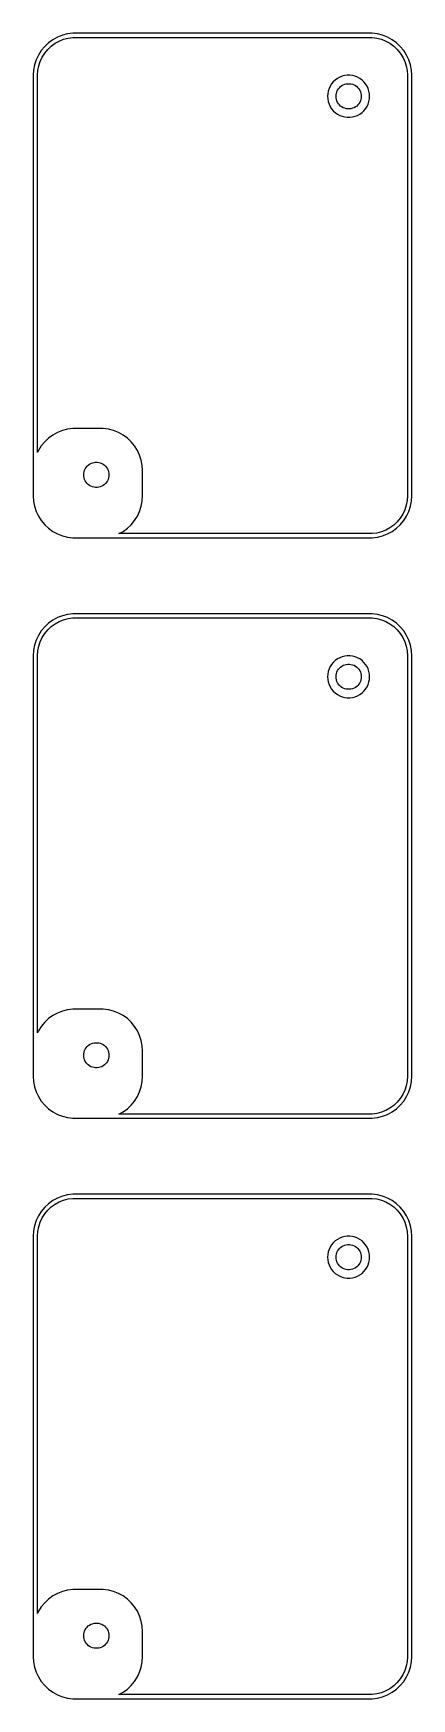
# Model space of a CAD drawing. Header units: metres. Extents: x -22 to 22, y 246 to 582.
# Drawn here: x -22.5 to 22.5, y 384 to 582 of the extents above; entities that cross this region are included whole.
import ezdxf

# ---------------------------------------------------------------- set-up
doc = ezdxf.new("R2010")
doc.units = ezdxf.units.M

msp = doc.modelspace()

# ---------------------------------------------------------------- linework, layer by layer
for p, q in [((-21.1448, 580.423), (-21.5451, 579.939)), ((-20.6871, 580.853), (-21.1448, 580.423)), ((-20.7803, 580.08), (-20.3684, 580.467)), ((-20.1791, 581.222), (-20.6871, 580.853)), ((-20.3684, 580.467), (-19.9112, 580.799)), ((-19.6289, 581.524), (-20.1791, 581.222)), ((-19.9112, 580.799), (-19.416, 581.072)), ((-19.0451, 581.755), (-19.6289, 581.524)), ((-19.416, 581.072), (-18.8906, 581.28)), ((-18.4369, 581.911), (-19.0451, 581.755)), ((-18.8906, 581.28), (-18.3432, 581.42)), ((-17.8139, 581.99), (-18.4369, 581.911)), ((-18.3432, 581.42), (-17.7825, 581.491)), ((17.8139, 581.99), (-17.8139, 581.99)), ((-17.7825, 581.491), (17.7825, 581.491)), ((17.7825, 581.491), (18.3432, 581.42)), ((18.4369, 581.911), (17.8139, 581.99)), ((18.3432, 581.42), (18.8906, 581.28)), ((19.0451, 581.755), (18.4369, 581.911)), ((18.8906, 581.28), (19.416, 581.072)), ((19.6289, 581.524), (19.0451, 581.755)), ((19.416, 581.072), (19.9112, 580.799)), ((20.1791, 581.222), (19.6289, 581.524)), ((19.9112, 580.799), (20.3684, 580.467)), ((20.6871, 580.853), (20.1791, 581.222)), ((20.3684, 580.467), (20.7803, 580.08)), ((21.1448, 580.423), (20.6871, 580.853)), ((21.5451, 579.939), (21.1448, 580.423)), ((-22.3429, 578.243), (-22.4606, 577.627)), ((-22.1489, 578.841), (-22.3429, 578.243)), ((-21.8815, 579.409), (-22.1489, 578.841)), ((-21.9645, 577.564), (-21.8586, 578.119)), ((-21.5451, 579.939), (-21.8815, 579.409)), ((-21.8586, 578.119), (-21.684, 578.657)), ((-21.684, 578.657), (-21.4434, 579.168)), ((-21.4434, 579.168), (-21.1406, 579.645)), ((-21.1406, 579.645), (-20.7803, 580.08)), ((20.7803, 580.08), (21.1406, 579.645)), ((21.1406, 579.645), (21.4434, 579.168)), ((21.4434, 579.168), (21.684, 578.657)), ((21.8815, 579.409), (21.5451, 579.939)), ((21.684, 578.657), (21.8586, 578.119)), ((21.8586, 578.119), (21.9645, 577.564)), ((22.1489, 578.841), (21.8815, 579.409)), ((22.3429, 578.243), (22.1489, 578.841)), ((22.4606, 577.627), (22.3429, 578.243)), ((-22.4606, 577.627), (-22.5, 577)), ((-22.5, 577), (-22.5, 527)), ((-22, 577), (-21.9645, 577.564)), ((-22, 532.157), (-22, 577)), ((13.1776, 576.211), (12.9774, 575.969)), ((13.4064, 576.426), (13.1776, 576.211)), ((13.6604, 576.611), (13.4064, 576.426)), ((13.9355, 576.762), (13.6604, 576.611)), ((14.2274, 576.878), (13.9355, 576.762)), ((14.5315, 576.956), (14.2274, 576.878)), ((14.843, 576.995), (14.5315, 576.956)), ((15.157, 576.995), (14.843, 576.995)), ((15.4684, 576.956), (15.157, 576.995)), ((15.7725, 576.878), (15.4684, 576.956)), ((16.0644, 576.762), (15.7725, 576.878)), ((16.3396, 576.611), (16.0644, 576.762)), ((16.5936, 576.426), (16.3396, 576.611)), ((16.8224, 576.211), (16.5936, 576.426)), ((17.0225, 575.969), (16.8224, 576.211)), ((21.9645, 577.564), (22, 577)), ((22, 577), (22, 527)), ((22.5, 577), (22.4606, 577.627)), ((22.5, 527), (22.5, 577)), ((12.5197, 574.813), (12.5, 574.5)), ((12.5, 574.5), (12.5197, 574.187)), ((12.5785, 575.122), (12.5197, 574.813)), ((12.5197, 574.187), (12.5785, 573.878)), ((12.6756, 575.42), (12.5785, 575.122)), ((12.8092, 575.704), (12.6756, 575.42)), ((12.9774, 575.969), (12.8092, 575.704)), ((13.5, 574.5), (13.5118, 574.688)), ((13.5118, 574.312), (13.5, 574.5)), ((13.5118, 574.688), (13.5471, 574.873)), ((13.5471, 574.127), (13.5118, 574.312)), ((13.5471, 574.873), (13.6053, 575.052)), ((13.6053, 575.052), (13.6855, 575.223)), ((13.6855, 575.223), (13.7865, 575.382)), ((13.7865, 575.382), (13.9065, 575.527)), ((13.9065, 575.527), (14.0439, 575.656)), ((14.0439, 575.656), (14.1963, 575.766)), ((14.1963, 575.766), (14.3613, 575.857)), ((14.3613, 575.857), (14.5365, 575.927)), ((14.5365, 575.927), (14.7189, 575.973)), ((14.7189, 575.973), (14.9058, 575.997)), ((14.9058, 575.997), (15.0942, 575.997)), ((15.0942, 575.997), (15.2811, 575.973)), ((15.2811, 575.973), (15.4635, 575.927)), ((15.4635, 575.927), (15.6387, 575.857)), ((15.6387, 575.857), (15.8037, 575.766)), ((15.8037, 575.766), (15.9561, 575.656)), ((15.9561, 575.656), (16.0934, 575.527)), ((16.0934, 575.527), (16.2135, 575.382)), ((16.2135, 575.382), (16.3145, 575.223)), ((16.3145, 575.223), (16.3947, 575.052)), ((16.3947, 575.052), (16.4529, 574.873)), ((16.4529, 574.873), (16.4882, 574.688)), ((16.4882, 574.312), (16.4529, 574.127)), ((16.4882, 574.688), (16.5, 574.5)), ((16.5, 574.5), (16.4882, 574.312)), ((17.1908, 575.704), (17.0225, 575.969)), ((17.3244, 575.42), (17.1908, 575.704)), ((17.4214, 575.122), (17.3244, 575.42)), ((17.4803, 574.813), (17.4214, 575.122)), ((17.4214, 573.878), (17.4803, 574.187)), ((17.5, 574.5), (17.4803, 574.813)), ((17.4803, 574.187), (17.5, 574.5)), ((12.5785, 573.878), (12.6756, 573.58)), ((12.6756, 573.58), (12.8092, 573.296)), ((12.8092, 573.296), (12.9774, 573.031)), ((12.9774, 573.031), (13.1776, 572.789)), ((13.1776, 572.789), (13.4064, 572.574)), ((13.4064, 572.574), (13.6604, 572.389)), ((13.6053, 573.948), (13.5471, 574.127)), ((13.6855, 573.777), (13.6053, 573.948)), ((13.6604, 572.389), (13.9355, 572.238)), ((13.7865, 573.618), (13.6855, 573.777)), ((13.9065, 573.473), (13.7865, 573.618)), ((14.0439, 573.344), (13.9065, 573.473)), ((13.9355, 572.238), (14.2274, 572.122)), ((14.1963, 573.234), (14.0439, 573.344)), ((14.3613, 573.143), (14.1963, 573.234)), ((14.5365, 573.073), (14.3613, 573.143)), ((14.7189, 573.027), (14.5365, 573.073)), ((14.9058, 573.003), (14.7189, 573.027)), ((15.0942, 573.003), (14.9058, 573.003)), ((15.2811, 573.027), (15.0942, 573.003)), ((15.4635, 573.073), (15.2811, 573.027)), ((15.6387, 573.143), (15.4635, 573.073)), ((15.8037, 573.234), (15.6387, 573.143)), ((15.7725, 572.122), (16.0644, 572.238)), ((15.9561, 573.344), (15.8037, 573.234)), ((16.0934, 573.473), (15.9561, 573.344)), ((16.0644, 572.238), (16.3396, 572.389)), ((16.2135, 573.618), (16.0934, 573.473)), ((16.3145, 573.777), (16.2135, 573.618)), ((16.3947, 573.948), (16.3145, 573.777)), ((16.3396, 572.389), (16.5936, 572.574)), ((16.4529, 574.127), (16.3947, 573.948)), ((16.5936, 572.574), (16.8224, 572.789)), ((16.8224, 572.789), (17.0225, 573.031)), ((17.0225, 573.031), (17.1908, 573.296)), ((17.1908, 573.296), (17.3244, 573.58)), ((17.3244, 573.58), (17.4214, 573.878)), ((14.2274, 572.122), (14.5315, 572.044)), ((14.5315, 572.044), (14.843, 572.005)), ((14.843, 572.005), (15.157, 572.005)), ((15.157, 572.005), (15.4684, 572.044)), ((15.4684, 572.044), (15.7725, 572.122)), ((-19.0451, 534.755), (-19.6289, 534.524)), ((-18.4369, 534.911), (-19.0451, 534.755)), ((-17.8139, 534.99), (-18.4369, 534.911)), ((-14.186, 534.99), (-17.8139, 534.99)), ((-13.5631, 534.911), (-14.186, 534.99)), ((-12.9549, 534.755), (-13.5631, 534.911)), ((-12.3711, 534.524), (-12.9549, 534.755)), ((-21.5451, 532.939), (-21.8815, 532.409)), ((-21.1448, 533.423), (-21.5451, 532.939)), ((-20.6871, 533.853), (-21.1448, 533.423)), ((-20.1791, 534.222), (-20.6871, 533.853)), ((-19.6289, 534.524), (-20.1791, 534.222)), ((-11.8209, 534.222), (-12.3711, 534.524)), ((-11.3129, 533.853), (-11.8209, 534.222)), ((-10.8551, 533.423), (-11.3129, 533.853)), ((-10.4549, 532.939), (-10.8551, 533.423)), ((-10.1185, 532.409), (-10.4549, 532.939)), ((-21.8815, 532.409), (-22, 532.157)), ((-16.0934, 530.527), (-15.9561, 530.656)), ((-15.9561, 530.656), (-15.8037, 530.766)), ((-15.8037, 530.766), (-15.6387, 530.857)), ((-15.6387, 530.857), (-15.4635, 530.927)), ((-15.4635, 530.927), (-15.2811, 530.973)), ((-15.2811, 530.973), (-15.0942, 530.997)), ((-15.0942, 530.997), (-14.9058, 530.997)), ((-14.9058, 530.997), (-14.7189, 530.973)), ((-14.7189, 530.973), (-14.5365, 530.927)), ((-14.5365, 530.927), (-14.3613, 530.857)), ((-14.3613, 530.857), (-14.1963, 530.766)), ((-14.1963, 530.766), (-14.0439, 530.656)), ((-14.0439, 530.656), (-13.9065, 530.527)), ((-9.8511, 531.841), (-10.1185, 532.409)), ((-9.6571, 531.243), (-9.8511, 531.841)), ((-9.5394, 530.627), (-9.6571, 531.243)), ((-9.5, 530), (-9.5394, 530.627)), ((-16.5, 529.5), (-16.4882, 529.688)), ((-16.4882, 529.312), (-16.5, 529.5)), ((-16.4882, 529.688), (-16.4529, 529.873)), ((-16.4529, 529.127), (-16.4882, 529.312)), ((-16.4529, 529.873), (-16.3947, 530.052)), ((-16.3947, 528.948), (-16.4529, 529.127)), ((-16.3947, 530.052), (-16.3145, 530.223)), ((-16.3145, 528.777), (-16.3947, 528.948)), ((-16.3145, 530.223), (-16.2135, 530.382)), ((-16.2135, 528.618), (-16.3145, 528.777)), ((-16.2135, 530.382), (-16.0934, 530.527)), ((-16.0934, 528.473), (-16.2135, 528.618)), ((-13.9065, 530.527), (-13.7865, 530.382)), ((-13.7865, 528.618), (-13.9065, 528.473)), ((-13.7865, 530.382), (-13.6855, 530.223)), ((-13.6855, 528.777), (-13.7865, 528.618)), ((-13.6855, 530.223), (-13.6053, 530.052)), ((-13.6053, 528.948), (-13.6855, 528.777)), ((-13.6053, 530.052), (-13.5471, 529.873)), ((-13.5471, 529.127), (-13.6053, 528.948)), ((-13.5471, 529.873), (-13.5118, 529.688)), ((-13.5118, 529.312), (-13.5471, 529.127)), ((-13.5118, 529.688), (-13.5, 529.5)), ((-13.5, 529.5), (-13.5118, 529.312)), ((-9.5, 527), (-9.5, 530)), ((-22.5, 527), (-22.4606, 526.373)), ((-15.9561, 528.344), (-16.0934, 528.473)), ((-15.8037, 528.234), (-15.9561, 528.344)), ((-15.6387, 528.143), (-15.8037, 528.234)), ((-15.4635, 528.073), (-15.6387, 528.143)), ((-15.2811, 528.027), (-15.4635, 528.073)), ((-15.0942, 528.003), (-15.2811, 528.027)), ((-14.9058, 528.003), (-15.0942, 528.003)), ((-14.7189, 528.027), (-14.9058, 528.003)), ((-14.5365, 528.073), (-14.7189, 528.027)), ((-14.3613, 528.143), (-14.5365, 528.073)), ((-14.1963, 528.234), (-14.3613, 528.143)), ((-14.0439, 528.344), (-14.1963, 528.234)), ((-13.9065, 528.473), (-14.0439, 528.344)), ((-9.5394, 526.373), (-9.5, 527)), ((22, 527), (21.9645, 526.436)), ((22.4606, 526.373), (22.5, 527)), ((-22.4606, 526.373), (-22.3429, 525.757)), ((-22.3429, 525.757), (-22.1489, 525.159)), ((-22.1489, 525.159), (-21.8815, 524.591)), ((-10.1185, 524.591), (-9.8511, 525.159)), ((-9.8511, 525.159), (-9.6571, 525.757)), ((-9.6571, 525.757), (-9.5394, 526.373)), ((21.4434, 524.832), (21.1406, 524.355)), ((21.684, 525.343), (21.4434, 524.832)), ((21.8586, 525.881), (21.684, 525.343)), ((21.9645, 526.436), (21.8586, 525.881)), ((21.8815, 524.591), (22.1489, 525.159)), ((22.1489, 525.159), (22.3429, 525.757)), ((22.3429, 525.757), (22.4606, 526.373)), ((-21.8815, 524.591), (-21.5451, 524.061)), ((-21.5451, 524.061), (-21.1448, 523.577)), ((-21.1448, 523.577), (-20.6871, 523.147)), ((-20.6871, 523.147), (-20.1791, 522.778)), ((-20.1791, 522.778), (-19.6289, 522.476)), ((-12.311, 522.509), (-11.8209, 522.778)), ((-11.8209, 522.778), (-11.3129, 523.147)), ((-11.3129, 523.147), (-10.8551, 523.577)), ((-10.8551, 523.577), (-10.4549, 524.061)), ((-10.4549, 524.061), (-10.1185, 524.591)), ((18.8906, 522.72), (18.3432, 522.58)), ((19.416, 522.928), (18.8906, 522.72)), ((19.9112, 523.201), (19.416, 522.928)), ((19.6289, 522.476), (20.1791, 522.778)), ((20.3684, 523.533), (19.9112, 523.201)), ((20.1791, 522.778), (20.6871, 523.147)), ((20.7803, 523.92), (20.3684, 523.533)), ((20.6871, 523.147), (21.1448, 523.577)), ((21.1406, 524.355), (20.7803, 523.92)), ((21.1448, 523.577), (21.5451, 524.061)), ((21.5451, 524.061), (21.8815, 524.591)), ((-19.6289, 522.476), (-19.0451, 522.245)), ((-19.0451, 522.245), (-18.4369, 522.089)), ((-18.4369, 522.089), (-17.8139, 522.01)), ((-17.8139, 522.01), (17.8139, 522.01)), ((17.7825, 522.509), (-12.311, 522.509)), ((18.3432, 522.58), (17.7825, 522.509)), ((17.8139, 522.01), (18.4369, 522.089)), ((18.4369, 522.089), (19.0451, 522.245)), ((19.0451, 522.245), (19.6289, 522.476)), ((-18.4369, 512.911), (-19.0451, 512.755)), ((-17.8139, 512.99), (-18.4369, 512.911)), ((17.8139, 512.99), (-17.8139, 512.99)), ((18.4369, 512.911), (17.8139, 512.99)), ((19.0451, 512.755), (18.4369, 512.911)), ((-21.5451, 510.939), (-21.8815, 510.409)), ((-21.1448, 511.423), (-21.5451, 510.939)), ((-20.6871, 511.853), (-21.1448, 511.423)), ((-21.1406, 510.645), (-20.7803, 511.08)), ((-20.7803, 511.08), (-20.3684, 511.467)), ((-20.1791, 512.222), (-20.6871, 511.853)), ((-20.3684, 511.467), (-19.9112, 511.799)), ((-19.6289, 512.524), (-20.1791, 512.222)), ((-19.9112, 511.799), (-19.416, 512.072)), ((-19.0451, 512.755), (-19.6289, 512.524)), ((-19.416, 512.072), (-18.8906, 512.28)), ((-18.8906, 512.28), (-18.3432, 512.42)), ((-18.3432, 512.42), (-17.7825, 512.491)), ((-17.7825, 512.491), (17.7825, 512.491)), ((17.7825, 512.491), (18.3432, 512.42)), ((18.3432, 512.42), (18.8906, 512.28)), ((18.8906, 512.28), (19.416, 512.072)), ((19.6289, 512.524), (19.0451, 512.755)), ((19.416, 512.072), (19.9112, 511.799)), ((20.1791, 512.222), (19.6289, 512.524)), ((19.9112, 511.799), (20.3684, 511.467)), ((20.6871, 511.853), (20.1791, 512.222)), ((20.3684, 511.467), (20.7803, 511.08)), ((21.1448, 511.423), (20.6871, 511.853)), ((20.7803, 511.08), (21.1406, 510.645)), ((21.5451, 510.939), (21.1448, 511.423)), ((21.8815, 510.409), (21.5451, 510.939)), ((-22.3429, 509.243), (-22.4606, 508.627)), ((-22.1489, 509.841), (-22.3429, 509.243)), ((-21.8815, 510.409), (-22.1489, 509.841)), ((-21.9645, 508.564), (-21.8586, 509.119)), ((-21.8586, 509.119), (-21.684, 509.657)), ((-21.684, 509.657), (-21.4434, 510.168)), ((-21.4434, 510.168), (-21.1406, 510.645)), ((21.1406, 510.645), (21.4434, 510.168)), ((21.4434, 510.168), (21.684, 509.657)), ((21.684, 509.657), (21.8586, 509.119)), ((21.8586, 509.119), (21.9645, 508.564)), ((22.1489, 509.841), (21.8815, 510.409)), ((22.3429, 509.243), (22.1489, 509.841)), ((22.4606, 508.627), (22.3429, 509.243)), ((-22.4606, 508.627), (-22.5, 508)), ((-22.5, 508), (-22.5, 458)), ((-22, 508), (-21.9645, 508.564)), ((-22, 463.157), (-22, 508)), ((12.9774, 506.969), (12.8092, 506.704)), ((13.1776, 507.211), (12.9774, 506.969)), ((13.4064, 507.426), (13.1776, 507.211)), ((13.6604, 507.611), (13.4064, 507.426)), ((13.9355, 507.762), (13.6604, 507.611)), ((14.2274, 507.878), (13.9355, 507.762)), ((14.1963, 506.766), (14.3613, 506.857)), ((14.5315, 507.956), (14.2274, 507.878)), ((14.3613, 506.857), (14.5365, 506.927)), ((14.843, 507.995), (14.5315, 507.956)), ((14.5365, 506.927), (14.7189, 506.973)), ((14.7189, 506.973), (14.9058, 506.997)), ((15.157, 507.995), (14.843, 507.995)), ((14.9058, 506.997), (15.0942, 506.997)), ((15.0942, 506.997), (15.2811, 506.973)), ((15.4684, 507.956), (15.157, 507.995)), ((15.2811, 506.973), (15.4635, 506.927)), ((15.4635, 506.927), (15.6387, 506.857)), ((15.7725, 507.878), (15.4684, 507.956)), ((15.6387, 506.857), (15.8037, 506.766)), ((16.0644, 507.762), (15.7725, 507.878)), ((16.3396, 507.611), (16.0644, 507.762)), ((16.5936, 507.426), (16.3396, 507.611)), ((16.8224, 507.211), (16.5936, 507.426)), ((17.0225, 506.969), (16.8224, 507.211)), ((17.1908, 506.704), (17.0225, 506.969)), ((21.9645, 508.564), (22, 508)), ((22, 508), (22, 458)), ((22.5, 508), (22.4606, 508.627)), ((22.5, 458), (22.5, 508)), ((12.5197, 505.813), (12.5, 505.5)), ((12.5, 505.5), (12.5197, 505.187)), ((12.5785, 506.122), (12.5197, 505.813)), ((12.5197, 505.187), (12.5785, 504.878)), ((12.6756, 506.42), (12.5785, 506.122)), ((12.5785, 504.878), (12.6756, 504.58)), ((12.8092, 506.704), (12.6756, 506.42)), ((13.5, 505.5), (13.5118, 505.688)), ((13.5118, 505.312), (13.5, 505.5)), ((13.5118, 505.688), (13.5471, 505.873)), ((13.5471, 505.127), (13.5118, 505.312)), ((13.5471, 505.873), (13.6053, 506.052)), ((13.6053, 504.948), (13.5471, 505.127)), ((13.6053, 506.052), (13.6855, 506.223)), ((13.6855, 504.777), (13.6053, 504.948)), ((13.6855, 506.223), (13.7865, 506.382)), ((13.7865, 506.382), (13.9065, 506.527)), ((13.9065, 506.527), (14.0439, 506.656)), ((14.0439, 506.656), (14.1963, 506.766)), ((15.8037, 506.766), (15.9561, 506.656)), ((15.9561, 506.656), (16.0934, 506.527)), ((16.0934, 506.527), (16.2135, 506.382)), ((16.2135, 506.382), (16.3145, 506.223)), ((16.3145, 506.223), (16.3947, 506.052)), ((16.3947, 504.948), (16.3145, 504.777)), ((16.3947, 506.052), (16.4529, 505.873)), ((16.4529, 505.127), (16.3947, 504.948)), ((16.4529, 505.873), (16.4882, 505.688)), ((16.4882, 505.312), (16.4529, 505.127)), ((16.4882, 505.688), (16.5, 505.5)), ((16.5, 505.5), (16.4882, 505.312)), ((17.3244, 506.42), (17.1908, 506.704)), ((17.4214, 506.122), (17.3244, 506.42)), ((17.3244, 504.58), (17.4214, 504.878)), ((17.4803, 505.813), (17.4214, 506.122)), ((17.4214, 504.878), (17.4803, 505.187)), ((17.5, 505.5), (17.4803, 505.813)), ((17.4803, 505.187), (17.5, 505.5)), ((12.6756, 504.58), (12.8092, 504.296)), ((12.8092, 504.296), (12.9774, 504.031)), ((12.9774, 504.031), (13.1776, 503.789)), ((13.1776, 503.789), (13.4064, 503.574)), ((13.4064, 503.574), (13.6604, 503.389)), ((13.6604, 503.389), (13.9355, 503.238)), ((13.7865, 504.618), (13.6855, 504.777)), ((13.9065, 504.473), (13.7865, 504.618)), ((14.0439, 504.344), (13.9065, 504.473)), ((13.9355, 503.238), (14.2274, 503.122)), ((14.1963, 504.234), (14.0439, 504.344)), ((14.3613, 504.143), (14.1963, 504.234)), ((14.2274, 503.122), (14.5315, 503.044)), ((14.5365, 504.073), (14.3613, 504.143)), ((14.5315, 503.044), (14.843, 503.005)), ((14.7189, 504.027), (14.5365, 504.073)), ((14.9058, 504.003), (14.7189, 504.027)), ((14.843, 503.005), (15.157, 503.005)), ((15.0942, 504.003), (14.9058, 504.003)), ((15.2811, 504.027), (15.0942, 504.003)), ((15.157, 503.005), (15.4684, 503.044)), ((15.4635, 504.073), (15.2811, 504.027)), ((15.6387, 504.143), (15.4635, 504.073)), ((15.4684, 503.044), (15.7725, 503.122)), ((15.8037, 504.234), (15.6387, 504.143)), ((15.7725, 503.122), (16.0644, 503.238)), ((15.9561, 504.344), (15.8037, 504.234)), ((16.0934, 504.473), (15.9561, 504.344)), ((16.0644, 503.238), (16.3396, 503.389)), ((16.2135, 504.618), (16.0934, 504.473)), ((16.3145, 504.777), (16.2135, 504.618)), ((16.3396, 503.389), (16.5936, 503.574)), ((16.5936, 503.574), (16.8224, 503.789)), ((16.8224, 503.789), (17.0225, 504.031)), ((17.0225, 504.031), (17.1908, 504.296)), ((17.1908, 504.296), (17.3244, 504.58)), ((-19.6289, 465.524), (-20.1791, 465.222)), ((-19.0451, 465.755), (-19.6289, 465.524)), ((-18.4369, 465.911), (-19.0451, 465.755)), ((-17.8139, 465.99), (-18.4369, 465.911)), ((-14.186, 465.99), (-17.8139, 465.99)), ((-13.5631, 465.911), (-14.186, 465.99)), ((-12.9549, 465.755), (-13.5631, 465.911)), ((-12.3711, 465.524), (-12.9549, 465.755)), ((-11.8209, 465.222), (-12.3711, 465.524)), ((-21.8815, 463.409), (-22, 463.157)), ((-21.5451, 463.939), (-21.8815, 463.409)), ((-21.1448, 464.423), (-21.5451, 463.939)), ((-20.6871, 464.853), (-21.1448, 464.423)), ((-20.1791, 465.222), (-20.6871, 464.853)), ((-11.3129, 464.853), (-11.8209, 465.222)), ((-10.8551, 464.423), (-11.3129, 464.853)), ((-10.4549, 463.939), (-10.8551, 464.423)), ((-10.1185, 463.409), (-10.4549, 463.939)), ((-9.8511, 462.841), (-10.1185, 463.409)), ((-16.3145, 461.223), (-16.2135, 461.382)), ((-16.2135, 461.382), (-16.0934, 461.527)), ((-16.0934, 461.527), (-15.9561, 461.656)), ((-15.9561, 461.656), (-15.8037, 461.766)), ((-15.8037, 461.766), (-15.6387, 461.857)), ((-15.6387, 461.857), (-15.4635, 461.927)), ((-15.4635, 461.927), (-15.2811, 461.973)), ((-15.2811, 461.973), (-15.0942, 461.997)), ((-15.0942, 461.997), (-14.9058, 461.997)), ((-14.9058, 461.997), (-14.7189, 461.973)), ((-14.7189, 461.973), (-14.5365, 461.927)), ((-14.5365, 461.927), (-14.3613, 461.857)), ((-14.3613, 461.857), (-14.1963, 461.766)), ((-14.1963, 461.766), (-14.0439, 461.656)), ((-14.0439, 461.656), (-13.9065, 461.527)), ((-13.9065, 461.527), (-13.7865, 461.382)), ((-13.7865, 461.382), (-13.6855, 461.223)), ((-9.6571, 462.243), (-9.8511, 462.841)), ((-9.5394, 461.627), (-9.6571, 462.243)), ((-9.5, 461), (-9.5394, 461.627)), ((-16.5, 460.5), (-16.4882, 460.688)), ((-16.4882, 460.312), (-16.5, 460.5)), ((-16.4882, 460.688), (-16.4529, 460.873)), ((-16.4529, 460.127), (-16.4882, 460.312)), ((-16.4529, 460.873), (-16.3947, 461.052)), ((-16.3947, 459.948), (-16.4529, 460.127)), ((-16.3947, 461.052), (-16.3145, 461.223)), ((-16.3145, 459.777), (-16.3947, 459.948)), ((-16.2135, 459.618), (-16.3145, 459.777)), ((-16.0934, 459.473), (-16.2135, 459.618)), ((-15.9561, 459.344), (-16.0934, 459.473)), ((-15.8037, 459.234), (-15.9561, 459.344)), ((-14.0439, 459.344), (-14.1963, 459.234)), ((-13.9065, 459.473), (-14.0439, 459.344)), ((-13.7865, 459.618), (-13.9065, 459.473)), ((-13.6855, 459.777), (-13.7865, 459.618)), ((-13.6855, 461.223), (-13.6053, 461.052)), ((-13.6053, 459.948), (-13.6855, 459.777)), ((-13.6053, 461.052), (-13.5471, 460.873)), ((-13.5471, 460.127), (-13.6053, 459.948)), ((-13.5471, 460.873), (-13.5118, 460.688)), ((-13.5118, 460.312), (-13.5471, 460.127)), ((-13.5118, 460.688), (-13.5, 460.5)), ((-13.5, 460.5), (-13.5118, 460.312)), ((-9.5, 458), (-9.5, 461)), ((-22.5, 458), (-22.4606, 457.373)), ((-22.4606, 457.373), (-22.3429, 456.757)), ((-15.6387, 459.143), (-15.8037, 459.234)), ((-15.4635, 459.073), (-15.6387, 459.143)), ((-15.2811, 459.027), (-15.4635, 459.073)), ((-15.0942, 459.003), (-15.2811, 459.027)), ((-14.9058, 459.003), (-15.0942, 459.003)), ((-14.7189, 459.027), (-14.9058, 459.003)), ((-14.5365, 459.073), (-14.7189, 459.027)), ((-14.3613, 459.143), (-14.5365, 459.073)), ((-14.1963, 459.234), (-14.3613, 459.143)), ((-9.6571, 456.757), (-9.5394, 457.373)), ((-9.5394, 457.373), (-9.5, 458)), ((21.9645, 457.436), (21.8586, 456.881)), ((22, 458), (21.9645, 457.436)), ((22.3429, 456.757), (22.4606, 457.373)), ((22.4606, 457.373), (22.5, 458)), ((-22.3429, 456.757), (-22.1489, 456.159)), ((-22.1489, 456.159), (-21.8815, 455.591)), ((-21.8815, 455.591), (-21.5451, 455.061)), ((-10.4549, 455.061), (-10.1185, 455.591)), ((-10.1185, 455.591), (-9.8511, 456.159)), ((-9.8511, 456.159), (-9.6571, 456.757)), ((21.1406, 455.355), (20.7803, 454.92)), ((21.4434, 455.832), (21.1406, 455.355)), ((21.684, 456.343), (21.4434, 455.832)), ((21.5451, 455.061), (21.8815, 455.591)), ((21.8586, 456.881), (21.684, 456.343)), ((21.8815, 455.591), (22.1489, 456.159)), ((22.1489, 456.159), (22.3429, 456.757)), ((-21.5451, 455.061), (-21.1448, 454.577)), ((-21.1448, 454.577), (-20.6871, 454.147)), ((-20.6871, 454.147), (-20.1791, 453.778)), ((-20.1791, 453.778), (-19.6289, 453.476)), ((-19.6289, 453.476), (-19.0451, 453.245)), ((-12.311, 453.509), (-11.8209, 453.778)), ((17.7825, 453.509), (-12.311, 453.509)), ((-11.8209, 453.778), (-11.3129, 454.147)), ((-11.3129, 454.147), (-10.8551, 454.577)), ((-10.8551, 454.577), (-10.4549, 455.061)), ((18.3432, 453.58), (17.7825, 453.509)), ((18.8906, 453.72), (18.3432, 453.58)), ((19.416, 453.928), (18.8906, 453.72)), ((19.0451, 453.245), (19.6289, 453.476)), ((19.9112, 454.201), (19.416, 453.928)), ((19.6289, 453.476), (20.1791, 453.778)), ((20.3684, 454.533), (19.9112, 454.201)), ((20.1791, 453.778), (20.6871, 454.147)), ((20.7803, 454.92), (20.3684, 454.533)), ((20.6871, 454.147), (21.1448, 454.577)), ((21.1448, 454.577), (21.5451, 455.061)), ((-19.0451, 453.245), (-18.4369, 453.089)), ((-18.4369, 453.089), (-17.8139, 453.01)), ((-17.8139, 453.01), (17.8139, 453.01)), ((17.8139, 453.01), (18.4369, 453.089)), ((18.4369, 453.089), (19.0451, 453.245)), ((-19.6289, 443.524), (-20.1791, 443.222)), ((-19.0451, 443.755), (-19.6289, 443.524)), ((-18.4369, 443.911), (-19.0451, 443.755)), ((-17.8139, 443.99), (-18.4369, 443.911)), ((-18.3432, 443.42), (-17.7825, 443.491)), ((17.8139, 443.99), (-17.8139, 443.99)), ((-17.7825, 443.491), (17.7825, 443.491)), ((17.7825, 443.491), (18.3432, 443.42)), ((18.4369, 443.911), (17.8139, 443.99)), ((19.0451, 443.755), (18.4369, 443.911)), ((19.6289, 443.524), (19.0451, 443.755)), ((20.1791, 443.222), (19.6289, 443.524)), ((-21.5451, 441.939), (-21.8815, 441.409)), ((-21.1448, 442.423), (-21.5451, 441.939)), ((-21.4434, 441.168), (-21.1406, 441.645)), ((-20.6871, 442.853), (-21.1448, 442.423)), ((-21.1406, 441.645), (-20.7803, 442.08)), ((-20.7803, 442.08), (-20.3684, 442.467)), ((-20.1791, 443.222), (-20.6871, 442.853)), ((-20.3684, 442.467), (-19.9112, 442.799)), ((-19.9112, 442.799), (-19.416, 443.072)), ((-19.416, 443.072), (-18.8906, 443.28)), ((-18.8906, 443.28), (-18.3432, 443.42)), ((18.3432, 443.42), (18.8906, 443.28)), ((18.8906, 443.28), (19.416, 443.072)), ((19.416, 443.072), (19.9112, 442.799)), ((19.9112, 442.799), (20.3684, 442.467)), ((20.6871, 442.853), (20.1791, 443.222)), ((20.3684, 442.467), (20.7803, 442.08)), ((21.1448, 442.423), (20.6871, 442.853)), ((20.7803, 442.08), (21.1406, 441.645)), ((21.1406, 441.645), (21.4434, 441.168)), ((21.5451, 441.939), (21.1448, 442.423)), ((21.8815, 441.409), (21.5451, 441.939)), ((-22.4606, 439.627), (-22.5, 439)), ((-22.3429, 440.243), (-22.4606, 439.627)), ((-22.1489, 440.841), (-22.3429, 440.243)), ((-21.8815, 441.409), (-22.1489, 440.841)), ((-22, 439), (-21.9645, 439.564)), ((-21.9645, 439.564), (-21.8586, 440.119)), ((-21.8586, 440.119), (-21.684, 440.657)), ((-21.684, 440.657), (-21.4434, 441.168)), ((21.4434, 441.168), (21.684, 440.657)), ((21.684, 440.657), (21.8586, 440.119)), ((21.8586, 440.119), (21.9645, 439.564)), ((22.1489, 440.841), (21.8815, 441.409)), ((21.9645, 439.564), (22, 439)), ((22.3429, 440.243), (22.1489, 440.841)), ((22.4606, 439.627), (22.3429, 440.243)), ((22.5, 439), (22.4606, 439.627)), ((-22.5, 439), (-22.5, 389)), ((-22, 394.157), (-22, 439)), ((12.8092, 437.704), (12.6756, 437.42)), ((12.9774, 437.969), (12.8092, 437.704)), ((13.1776, 438.211), (12.9774, 437.969)), ((13.4064, 438.426), (13.1776, 438.211)), ((13.6604, 438.611), (13.4064, 438.426)), ((13.9355, 438.762), (13.6604, 438.611)), ((13.9065, 437.527), (14.0439, 437.656)), ((14.2274, 438.878), (13.9355, 438.762)), ((14.0439, 437.656), (14.1963, 437.766)), ((14.1963, 437.766), (14.3613, 437.857)), ((14.5315, 438.956), (14.2274, 438.878)), ((14.3613, 437.857), (14.5365, 437.927)), ((14.843, 438.995), (14.5315, 438.956)), ((14.5365, 437.927), (14.7189, 437.973)), ((14.7189, 437.973), (14.9058, 437.997)), ((15.157, 438.995), (14.843, 438.995)), ((14.9058, 437.997), (15.0942, 437.997)), ((15.0942, 437.997), (15.2811, 437.973)), ((15.4684, 438.956), (15.157, 438.995)), ((15.2811, 437.973), (15.4635, 437.927)), ((15.4635, 437.927), (15.6387, 437.857)), ((15.7725, 438.878), (15.4684, 438.956)), ((15.6387, 437.857), (15.8037, 437.766)), ((16.0644, 438.762), (15.7725, 438.878)), ((15.8037, 437.766), (15.9561, 437.656)), ((15.9561, 437.656), (16.0934, 437.527)), ((16.3396, 438.611), (16.0644, 438.762)), ((16.5936, 438.426), (16.3396, 438.611)), ((16.8224, 438.211), (16.5936, 438.426)), ((17.0225, 437.969), (16.8224, 438.211)), ((17.1908, 437.704), (17.0225, 437.969)), ((17.3244, 437.42), (17.1908, 437.704)), ((22, 439), (22, 389)), ((22.5, 389), (22.5, 439)), ((12.5197, 436.813), (12.5, 436.5)), ((12.5, 436.5), (12.5197, 436.187)), ((12.5785, 437.122), (12.5197, 436.813)), ((12.5197, 436.187), (12.5785, 435.878)), ((12.6756, 437.42), (12.5785, 437.122)), ((12.5785, 435.878), (12.6756, 435.58)), ((12.6756, 435.58), (12.8092, 435.296)), ((13.5, 436.5), (13.5118, 436.688)), ((13.5118, 436.312), (13.5, 436.5)), ((13.5118, 436.688), (13.5471, 436.873)), ((13.5471, 436.127), (13.5118, 436.312)), ((13.5471, 436.873), (13.6053, 437.052)), ((13.6053, 435.948), (13.5471, 436.127)), ((13.6053, 437.052), (13.6855, 437.223)), ((13.6855, 435.777), (13.6053, 435.948)), ((13.6855, 437.223), (13.7865, 437.382)), ((13.7865, 435.618), (13.6855, 435.777)), ((13.7865, 437.382), (13.9065, 437.527)), ((13.9065, 435.473), (13.7865, 435.618)), ((16.0934, 437.527), (16.2135, 437.382)), ((16.2135, 435.618), (16.0934, 435.473)), ((16.2135, 437.382), (16.3145, 437.223)), ((16.3145, 435.777), (16.2135, 435.618)), ((16.3145, 437.223), (16.3947, 437.052)), ((16.3947, 435.948), (16.3145, 435.777)), ((16.3947, 437.052), (16.4529, 436.873)), ((16.4529, 436.127), (16.3947, 435.948)), ((16.4529, 436.873), (16.4882, 436.688)), ((16.4882, 436.312), (16.4529, 436.127)), ((16.4882, 436.688), (16.5, 436.5)), ((16.5, 436.5), (16.4882, 436.312)), ((17.1908, 435.296), (17.3244, 435.58)), ((17.4214, 437.122), (17.3244, 437.42)), ((17.3244, 435.58), (17.4214, 435.878)), ((17.4803, 436.813), (17.4214, 437.122)), ((17.4214, 435.878), (17.4803, 436.187)), ((17.5, 436.5), (17.4803, 436.813)), ((17.4803, 436.187), (17.5, 436.5)), ((12.8092, 435.296), (12.9774, 435.031)), ((12.9774, 435.031), (13.1776, 434.789)), ((13.1776, 434.789), (13.4064, 434.574)), ((13.4064, 434.574), (13.6604, 434.389)), ((13.6604, 434.389), (13.9355, 434.238)), ((14.0439, 435.344), (13.9065, 435.473)), ((13.9355, 434.238), (14.2274, 434.122)), ((14.1963, 435.234), (14.0439, 435.344)), ((14.3613, 435.143), (14.1963, 435.234)), ((14.2274, 434.122), (14.5315, 434.044)), ((14.5365, 435.073), (14.3613, 435.143)), ((14.5315, 434.044), (14.843, 434.005)), ((14.7189, 435.027), (14.5365, 435.073)), ((14.9058, 435.003), (14.7189, 435.027)), ((14.843, 434.005), (15.157, 434.005)), ((15.0942, 435.003), (14.9058, 435.003)), ((15.2811, 435.027), (15.0942, 435.003)), ((15.157, 434.005), (15.4684, 434.044)), ((15.4635, 435.073), (15.2811, 435.027)), ((15.6387, 435.143), (15.4635, 435.073)), ((15.4684, 434.044), (15.7725, 434.122)), ((15.8037, 435.234), (15.6387, 435.143)), ((15.7725, 434.122), (16.0644, 434.238)), ((15.9561, 435.344), (15.8037, 435.234)), ((16.0934, 435.473), (15.9561, 435.344)), ((16.0644, 434.238), (16.3396, 434.389)), ((16.3396, 434.389), (16.5936, 434.574)), ((16.5936, 434.574), (16.8224, 434.789)), ((16.8224, 434.789), (17.0225, 435.031)), ((17.0225, 435.031), (17.1908, 435.296)), ((-20.1791, 396.222), (-20.6871, 395.853)), ((-19.6289, 396.524), (-20.1791, 396.222)), ((-19.0451, 396.755), (-19.6289, 396.524)), ((-18.4369, 396.911), (-19.0451, 396.755)), ((-17.8139, 396.99), (-18.4369, 396.911)), ((-14.186, 396.99), (-17.8139, 396.99)), ((-13.5631, 396.911), (-14.186, 396.99)), ((-12.9549, 396.755), (-13.5631, 396.911)), ((-12.3711, 396.524), (-12.9549, 396.755)), ((-11.8209, 396.222), (-12.3711, 396.524)), ((-11.3129, 395.853), (-11.8209, 396.222)), ((-21.8815, 394.409), (-22, 394.157)), ((-21.5451, 394.939), (-21.8815, 394.409)), ((-21.1448, 395.423), (-21.5451, 394.939)), ((-20.6871, 395.853), (-21.1448, 395.423)), ((-10.8551, 395.423), (-11.3129, 395.853)), ((-10.4549, 394.939), (-10.8551, 395.423)), ((-10.1185, 394.409), (-10.4549, 394.939)), ((-9.8511, 393.841), (-10.1185, 394.409)), ((-16.4529, 391.873), (-16.3947, 392.052)), ((-16.3947, 392.052), (-16.3145, 392.223)), ((-16.3145, 392.223), (-16.2135, 392.382)), ((-16.2135, 392.382), (-16.0934, 392.527)), ((-16.0934, 392.527), (-15.9561, 392.656)), ((-15.9561, 392.656), (-15.8037, 392.766)), ((-15.8037, 392.766), (-15.6387, 392.857)), ((-15.6387, 392.857), (-15.4635, 392.927)), ((-15.4635, 392.927), (-15.2811, 392.973)), ((-15.2811, 392.973), (-15.0942, 392.997)), ((-15.0942, 392.997), (-14.9058, 392.997)), ((-14.9058, 392.997), (-14.7189, 392.973)), ((-14.7189, 392.973), (-14.5365, 392.927)), ((-14.5365, 392.927), (-14.3613, 392.857)), ((-14.3613, 392.857), (-14.1963, 392.766)), ((-14.1963, 392.766), (-14.0439, 392.656)), ((-14.0439, 392.656), (-13.9065, 392.527)), ((-13.9065, 392.527), (-13.7865, 392.382)), ((-13.7865, 392.382), (-13.6855, 392.223)), ((-13.6855, 392.223), (-13.6053, 392.052)), ((-13.6053, 392.052), (-13.5471, 391.873)), ((-9.6571, 393.243), (-9.8511, 393.841)), ((-9.5394, 392.627), (-9.6571, 393.243)), ((-9.5, 392), (-9.5394, 392.627)), ((-16.5, 391.5), (-16.4882, 391.688)), ((-16.4882, 391.312), (-16.5, 391.5)), ((-16.4882, 391.688), (-16.4529, 391.873)), ((-16.4529, 391.127), (-16.4882, 391.312)), ((-16.3947, 390.948), (-16.4529, 391.127)), ((-16.3145, 390.777), (-16.3947, 390.948)), ((-16.2135, 390.618), (-16.3145, 390.777)), ((-16.0934, 390.473), (-16.2135, 390.618)), ((-15.9561, 390.344), (-16.0934, 390.473)), ((-15.8037, 390.234), (-15.9561, 390.344)), ((-15.6387, 390.143), (-15.8037, 390.234)), ((-15.4635, 390.073), (-15.6387, 390.143)), ((-15.2811, 390.027), (-15.4635, 390.073)), ((-15.0942, 390.003), (-15.2811, 390.027)), ((-14.7189, 390.027), (-14.9058, 390.003)), ((-14.5365, 390.073), (-14.7189, 390.027)), ((-14.3613, 390.143), (-14.5365, 390.073)), ((-14.1963, 390.234), (-14.3613, 390.143)), ((-14.0439, 390.344), (-14.1963, 390.234)), ((-13.9065, 390.473), (-14.0439, 390.344)), ((-13.7865, 390.618), (-13.9065, 390.473)), ((-13.6855, 390.777), (-13.7865, 390.618)), ((-13.6053, 390.948), (-13.6855, 390.777)), ((-13.5471, 391.127), (-13.6053, 390.948)), ((-13.5471, 391.873), (-13.5118, 391.688)), ((-13.5118, 391.312), (-13.5471, 391.127)), ((-13.5118, 391.688), (-13.5, 391.5)), ((-13.5, 391.5), (-13.5118, 391.312)), ((-9.5, 389), (-9.5, 392)), ((-22.5, 389), (-22.4606, 388.373)), ((-22.4606, 388.373), (-22.3429, 387.757)), ((-14.9058, 390.003), (-15.0942, 390.003)), ((-9.6571, 387.757), (-9.5394, 388.373)), ((-9.5394, 388.373), (-9.5, 389)), ((21.9645, 388.436), (21.8586, 387.881)), ((22, 389), (21.9645, 388.436)), ((22.3429, 387.757), (22.4606, 388.373)), ((22.4606, 388.373), (22.5, 389)), ((-22.3429, 387.757), (-22.1489, 387.159)), ((-22.1489, 387.159), (-21.8815, 386.591)), ((-21.8815, 386.591), (-21.5451, 386.061)), ((-10.4549, 386.061), (-10.1185, 386.591)), ((-10.1185, 386.591), (-9.8511, 387.159)), ((-9.8511, 387.159), (-9.6571, 387.757)), ((21.1406, 386.355), (20.7803, 385.92)), ((21.4434, 386.832), (21.1406, 386.355)), ((21.684, 387.343), (21.4434, 386.832)), ((21.5451, 386.061), (21.8815, 386.591)), ((21.8586, 387.881), (21.684, 387.343)), ((21.8815, 386.591), (22.1489, 387.159)), ((22.1489, 387.159), (22.3429, 387.757)), ((-21.5451, 386.061), (-21.1448, 385.577)), ((-21.1448, 385.577), (-20.6871, 385.147)), ((-20.6871, 385.147), (-20.1791, 384.778)), ((-20.1791, 384.778), (-19.6289, 384.476)), ((-19.6289, 384.476), (-19.0451, 384.245)), ((-19.0451, 384.245), (-18.4369, 384.089)), ((-18.4369, 384.089), (-17.8139, 384.01)), ((-12.311, 384.509), (-11.8209, 384.778)), ((17.7825, 384.509), (-12.311, 384.509)), ((-11.8209, 384.778), (-11.3129, 385.147)), ((-11.3129, 385.147), (-10.8551, 385.577)), ((-10.8551, 385.577), (-10.4549, 386.061)), ((18.3432, 384.58), (17.7825, 384.509)), ((17.8139, 384.01), (18.4369, 384.089)), ((18.8906, 384.72), (18.3432, 384.58)), ((18.4369, 384.089), (19.0451, 384.245)), ((19.416, 384.928), (18.8906, 384.72)), ((19.0451, 384.245), (19.6289, 384.476)), ((19.9112, 385.201), (19.416, 384.928)), ((19.6289, 384.476), (20.1791, 384.778)), ((20.3684, 385.533), (19.9112, 385.201)), ((20.1791, 384.778), (20.6871, 385.147)), ((20.7803, 385.92), (20.3684, 385.533)), ((20.6871, 385.147), (21.1448, 385.577)), ((21.1448, 385.577), (21.5451, 386.061)), ((-17.8139, 384.01), (17.8139, 384.01))]:
    msp.add_line(p, q)

doc.saveas('drawing.dxf')
